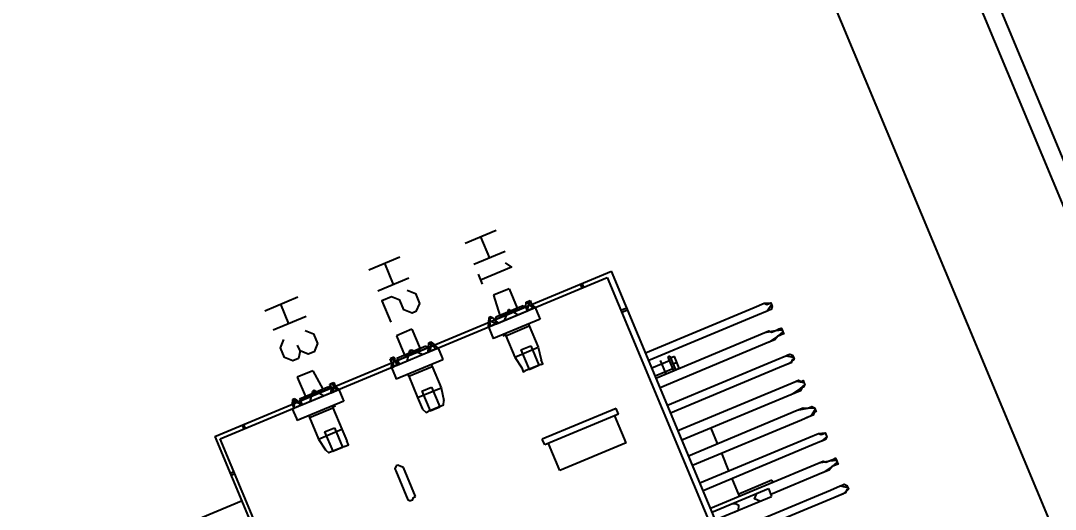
# Model space of a CAD drawing. Header units: metres. Extents: x -133 to 570, y -18 to 184.
# Drawn here: x -22.138 to -20.672, y 35.503 to 36.195 of the extents above; entities that cross this region are included whole.
import ezdxf

# ---------------------------------------------------------------- set-up
doc = ezdxf.new("R2010")
doc.units = ezdxf.units.M
doc.header["$PDMODE"] = 1
for name, color, linetype in [('02_GGP274BSEEAP-TERRBL1$0$GG-EL0003', 7, 'Continuous'), ('ARQ-ALV ACAB', 4, 'Continuous'), ('ARQ-ALV OSSO', 5, 'Continuous'), ('ARQ-DIM EMBASAM', 2, 'Continuous')]:
    doc.layers.add(name, color=color, linetype=linetype)
doc.styles.add('Adesa', font='ARIALN.TTF')
doc.dimstyles.new('ADESA 1-0075', dxfattribs={"dimtxt": 0.15, "dimasz": 0.15, "dimexe": 0.075, "dimexo": 0.1, "dimgap": 0.1, "dimtad": 1, "dimdec": 1, "dimlfac": 100, "dimzin": 12, "dimtxsty": 'Adesa', "dimblk": 'DOTSMALL', "dimcen": 1, "dimdle": 0.075, "dimclrd": 1, "dimclre": 1, "dimclrt": 256, "dimazin": 3, "dimtm": 1e-09, "dimtfac": 1, "dimtdec": 1, "dimtmove": 1, "dimatfit": 0, "dimldrblk": 'DOTSMALL', "dimfxl": 0.8, "dimtvp": 2, "dimtolj": 1, "dimtzin": 0, "dimarcsym": 0})

# ---------------------------------------------------------------- blocks, each defined once
blk = doc.blocks.new('A$C08AD79FC')
at = {"layer": '02_GGP274BSEEAP-TERRBL1$0$GG-EL0003', "linetype": 'Continuous'}
for points in [[(0.4239, -1.0896), (0.4239, -2.4179)], [(0.4328, -2.4119), (0.4328, -1.0955)], [(1.0269, -1.0955), (1.0269, -2.4119)], [(1.0328, -2.4179), (1.0328, -1.0896)], [(0.2567, -2.0119), (0.2418, -2.0119), (0.2328, -2.006), (0.2328, -2.003), (0.2418, -2), (0.2567, -2)], [(0.2567, -2.0119), (0.2418, -2.0119), (0.2388, -2.0119), (0.2358, -2.0119), (0.2328, -2.009), (0.2328, -2.009), (0.2328, -2.003), (0.2328, -2.003), (0.2358, -2.003), (0.2388, -2), (0.2567, -2)], [(0.2567, -2), (0.4239, -2)], [(0.4239, -2.0119), (0.2567, -2.0119)], [(0.4239, -2.0358), (0.3373, -2.0358)], [(0.3373, -2.0478), (0.3373, -2.0358)], [(0.3552, -2.0358), (0.3612, -2.0418), (0.3552, -2.0478)], [(0.394, -2.0358), (0.3881, -2.0358), (0.3851, -2.0418), (0.3881, -2.0448), (0.394, -2.0478)], [(0.2567, -2.0537), (0.2418, -2.0507), (0.2328, -2.0478), (0.2328, -2.0448), (0.2418, -2.0418), (0.2567, -2.0388)], [(0.2567, -2.0537), (0.2507, -2.0537), (0.2478, -2.0507), (0.2388, -2.0507), (0.2358, -2.0507), (0.2328, -2.0507), (0.2328, -2.0478), (0.2328, -2.0448), (0.2328, -2.0418), (0.2358, -2.0418), (0.2418, -2.0418), (0.2478, -2.0388), (0.2567, -2.0388)], [(0.2567, -2.0388), (0.3373, -2.0388)], [(0.4239, -2.0478), (0.3373, -2.0478)], [(0.4239, -2.0537), (0.2567, -2.0537)], [(0.3284, -2.0567), (0.3284, -2.0537)], [(0.3284, -2.0567), (0.3791, -2.0567)], [(0.3791, -2.0537), (0.3791, -2.0806)], [(0.2567, -2.0925), (0.2418, -2.0925), (0.2328, -2.0896), (0.2328, -2.0836), (0.2418, -2.0806), (0.2567, -2.0806)], [(0.2567, -2.0925), (0.2418, -2.0925), (0.2388, -2.0896), (0.2358, -2.0896), (0.2328, -2.0896), (0.2328, -2.0896), (0.2328, -2.0836), (0.2328, -2.0836), (0.2358, -2.0806), (0.2388, -2.0806), (0.2418, -2.0806), (0.2567, -2.0806)], [(0.2567, -2.0806), (0.4239, -2.0806)], [(0.4239, -2.0925), (0.2567, -2.0925)], [(0.3791, -2.0925), (0.3791, -2.1194)], [(0.2567, -2.1343), (0.2418, -2.1313), (0.2328, -2.1284), (0.2328, -2.1254), (0.2418, -2.1194), (0.2567, -2.1194)], [(0.2567, -2.1343), (0.2478, -2.1343), (0.2418, -2.1313), (0.2358, -2.1313), (0.2328, -2.1284), (0.2328, -2.1284), (0.2328, -2.1254), (0.2328, -2.1224), (0.2358, -2.1224), (0.2388, -2.1194), (0.2478, -2.1194), (0.2507, -2.1194), (0.2567, -2.1194)], [(0.2567, -2.1194), (0.4239, -2.1194)], [(0.4239, -2.1343), (0.2567, -2.1343)], [(0.3791, -2.1343), (0.3791, -2.1582)], [(0.2567, -2.1731), (0.2418, -2.1731), (0.2328, -2.1672), (0.2328, -2.1642), (0.2418, -2.1612), (0.2567, -2.1582)], [(0.2567, -2.1731), (0.2507, -2.1731), (0.2388, -2.1731), (0.2358, -2.1701), (0.2328, -2.1701), (0.2328, -2.1672), (0.2328, -2.1642), (0.2328, -2.1642), (0.2358, -2.1612), (0.2388, -2.1612), (0.2418, -2.1582), (0.2567, -2.1582)], [(0.2567, -2.1582), (0.4239, -2.1582)], [(0.4239, -2.1731), (0.2567, -2.1731)], [(0.4985, -2.1851), (0.4985, -2.2269)], [(0.4985, -2.1851), (0.6, -2.1851)], [(0.6, -2.1851), (0.6, -2.2269)], [(0.2567, -2.2119), (0.2418, -2.2119), (0.2328, -2.206), (0.2328, -2.203), (0.2418, -2.2), (0.2567, -2.2)], [(0.2567, -2.2119), (0.2418, -2.2119), (0.2388, -2.2119), (0.2358, -2.2119), (0.2328, -2.209), (0.2328, -2.209), (0.2328, -2.203), (0.2328, -2.203), (0.2358, -2.203), (0.2388, -2.2), (0.2567, -2.2)], [(0.2567, -2.2), (0.4239, -2.2)], [(0.4239, -2.2119), (0.2567, -2.2119)], [(0.4925, -2.2269), (0.4925, -2.2358)], [(0.4925, -2.2269), (0.606, -2.2269)], [(0.606, -2.2269), (0.606, -2.2358)], [(0.809, -2.2269), (0.806, -2.2299), (0.803, -2.2299)], [(0.809, -2.2269), (0.8119, -2.2269)], [(0.8149, -2.2299), (0.8119, -2.2269)], [(0.2567, -2.2537), (0.2418, -2.2507), (0.2328, -2.2478), (0.2328, -2.2448), (0.2418, -2.2418), (0.2567, -2.2388)], [(0.2567, -2.2537), (0.2507, -2.2537), (0.2478, -2.2507), (0.2388, -2.2507), (0.2358, -2.2507), (0.2328, -2.2507), (0.2328, -2.2478), (0.2328, -2.2448), (0.2328, -2.2418), (0.2358, -2.2418), (0.2388, -2.2418), (0.2418, -2.2418), (0.2478, -2.2388), (0.2567, -2.2388)], [(0.2567, -2.2388), (0.4239, -2.2388)], [(0.4925, -2.2358), (0.606, -2.2358)], [(0.803, -2.2299), (0.803, -2.2746)], [(0.8149, -2.2746), (0.8149, -2.2299)], [(0.4239, -2.2537), (0.2567, -2.2537)], [(0.3881, -2.2537), (0.3881, -2.2716)], [(0.394, -2.2537), (0.3881, -2.2537)], [(0.3881, -2.2537), (0.3881, -2.2716)], [(0.394, -2.2746), (0.394, -2.2537)], [(0.397, -2.2746), (0.397, -2.2537)], [(0.397, -2.2567), (0.409, -2.2567)], [(0.409, -2.2746), (0.409, -2.2537)], [(0.409, -2.2746), (0.409, -2.2537)], [(0.409, -2.2567), (0.4239, -2.2567)], [(0.3881, -2.2627), (0.394, -2.2627)], [(0.3881, -2.2716), (0.394, -2.2716)], [(0.397, -2.2687), (0.409, -2.2687)], [(0.409, -2.2687), (0.4239, -2.2687)], [(0.2567, -2.2925), (0.2418, -2.2925), (0.2328, -2.2896), (0.2328, -2.2866), (0.2418, -2.2806), (0.2567, -2.2806)], [(0.2567, -2.2925), (0.2418, -2.2925), (0.2388, -2.2896), (0.2328, -2.2896), (0.2328, -2.2896), (0.2328, -2.2836), (0.2328, -2.2836), (0.2358, -2.2806), (0.2388, -2.2806), (0.2418, -2.2806), (0.2567, -2.2806)], [(0.2567, -2.2806), (0.4239, -2.2806)], [(0.394, -2.2746), (0.397, -2.2746)], [(0.409, -2.2746), (0.409, -2.2746)], [(0.803, -2.2746), (0.806, -2.2776), (0.809, -2.2806)], [(0.809, -2.2806), (0.8119, -2.2806)], [(0.8119, -2.2806), (0.8149, -2.2776), (0.8149, -2.2746)], [(0.4239, -2.2925), (0.2567, -2.2925)], [(1.203, -2.3194), (1.0328, -2.3194)], [(0.5612, -2.3582), (0.5642, -2.3403)], [(0.5672, -2.3343), (0.5642, -2.3343), (0.5642, -2.3403)], [(0.5672, -2.3343), (0.591, -2.3343)], [(0.5701, -2.3642), (0.5701, -2.3343)], [(0.5851, -2.3343), (0.5701, -2.3343)], [(0.5851, -2.3642), (0.5851, -2.3343)], [(0.594, -2.3403), (0.594, -2.3343), (0.591, -2.3343)], [(0.597, -2.3582), (0.594, -2.3403)], [(0.7104, -2.3582), (0.7134, -2.3403)], [(0.7164, -2.3343), (0.7164, -2.3343), (0.7134, -2.3403)], [(0.7164, -2.3343), (0.7403, -2.3343)], [(0.7224, -2.3642), (0.7224, -2.3343)], [(0.7373, -2.3343), (0.7224, -2.3343)], [(0.7373, -2.3642), (0.7373, -2.3343)], [(0.7463, -2.3403), (0.7433, -2.3343), (0.7403, -2.3343)], [(0.7463, -2.3582), (0.7463, -2.3403)], [(0.8687, -2.3343), (0.8627, -2.3343), (0.8627, -2.3403)], [(0.8627, -2.3582), (0.8627, -2.3403)], [(0.8687, -2.3343), (0.8925, -2.3343)], [(0.8716, -2.3642), (0.8716, -2.3343)], [(0.8866, -2.3343), (0.8716, -2.3343)], [(0.8866, -2.3642), (0.8866, -2.3343)], [(0.8955, -2.3403), (0.8925, -2.3343), (0.8925, -2.3343)], [(0.8985, -2.3582), (0.8955, -2.3403)], [(0.4239, -2.3582), (0.4328, -2.3582)], [(0.5612, -2.391), (0.5612, -2.3582)], [(0.597, -2.3582), (0.5612, -2.3582)], [(0.597, -2.391), (0.597, -2.3582)], [(0.7104, -2.391), (0.7104, -2.3582)], [(0.7463, -2.3582), (0.7104, -2.3582)], [(0.7463, -2.391), (0.7463, -2.3582)], [(0.8627, -2.391), (0.8627, -2.3582)], [(0.8985, -2.3582), (0.8627, -2.3582)], [(0.8985, -2.391), (0.8985, -2.3582)], [(1.0269, -2.3582), (1.0328, -2.3582)], [(0.4239, -2.3612), (0.4328, -2.3612)], [(0.5851, -2.3642), (0.5701, -2.3642)], [(0.7373, -2.3642), (0.7224, -2.3642)], [(0.8866, -2.3642), (0.8716, -2.3642)], [(1.0269, -2.3612), (1.0328, -2.3612)], [(0.5433, -2.394), (0.6149, -2.394)], [(0.5433, -2.397), (0.5433, -2.394)], [(0.5433, -2.4119), (0.5433, -2.397)], [(0.5612, -2.394), (0.5612, -2.391)], [(0.597, -2.391), (0.5612, -2.391)], [(0.5612, -2.394), (0.5612, -2.391)], [(0.597, -2.394), (0.597, -2.391)], [(0.6, -2.394), (0.6, -2.391)], [(0.6149, -2.397), (0.6149, -2.394)], [(0.6149, -2.4119), (0.6149, -2.397)], [(0.6925, -2.394), (0.7642, -2.394)], [(0.6925, -2.397), (0.6925, -2.394)], [(0.6925, -2.4119), (0.6925, -2.397)], [(0.7104, -2.394), (0.7104, -2.391)], [(0.7463, -2.391), (0.7104, -2.391)], [(0.7104, -2.394), (0.7104, -2.391)], [(0.7463, -2.394), (0.7463, -2.391)], [(0.7463, -2.394), (0.7463, -2.391)], [(0.7642, -2.397), (0.7642, -2.394)], [(0.7642, -2.4119), (0.7642, -2.397)], [(0.8448, -2.394), (0.9164, -2.394)], [(0.8448, -2.397), (0.8448, -2.394)], [(0.8448, -2.4119), (0.8448, -2.397)], [(0.8597, -2.394), (0.8597, -2.391)], [(0.8627, -2.394), (0.8627, -2.391)], [(0.8985, -2.391), (0.8627, -2.391)], [(0.8985, -2.394), (0.8985, -2.391)], [(0.8985, -2.394), (0.8985, -2.391)], [(0.9164, -2.397), (0.9164, -2.394)], [(0.9164, -2.4119), (0.9164, -2.397)], [(1.0328, -2.4179), (0.4239, -2.4179)], [(1.0269, -2.4119), (0.4328, -2.4119)], [(0.4687, -2.4119), (0.4687, -2.4179)], [(0.4716, -2.4179), (0.4716, -2.4119)], [(0.5463, -2.4119), (0.5433, -2.4119)], [(0.5463, -2.4179), (0.5433, -2.4119)], [(0.5522, -2.4239), (0.5463, -2.4119)], [(0.5463, -2.4119), (0.5552, -2.4119)], [(0.5463, -2.4239), (0.5463, -2.4179)], [(0.5463, -2.4239), (0.5522, -2.4179)], [(0.5552, -2.4119), (0.5552, -2.4179), (0.5522, -2.4239)], [(0.5522, -2.4179), (0.5552, -2.4119)], [(0.5552, -2.4179), (0.5552, -2.4119)], [(0.603, -2.4119), (0.5552, -2.4119)], [(0.5582, -2.4209), (0.5552, -2.4179)], [(0.5552, -2.4179), (0.603, -2.4179)], [(0.5701, -2.4119), (0.5791, -2.4239)], [(0.5791, -2.4239), (0.591, -2.4119)], [(0.606, -2.4239), (0.603, -2.4179), (0.6, -2.4119)], [(0.6, -2.4119), (0.6119, -2.4119)], [(0.6, -2.4209), (0.603, -2.4179)], [(0.603, -2.4179), (0.603, -2.4119)], [(0.603, -2.4119), (0.609, -2.4179)], [(0.6119, -2.4119), (0.609, -2.4239)], [(0.6119, -2.4179), (0.609, -2.4239)], [(0.609, -2.4179), (0.609, -2.4239)], [(0.6119, -2.4119), (0.6149, -2.4119)], [(0.6149, -2.4119), (0.6119, -2.4179)], [(0.6955, -2.4119), (0.6925, -2.4119)], [(0.6955, -2.4179), (0.6925, -2.4119)], [(0.7015, -2.4239), (0.6955, -2.4119)], [(0.6955, -2.4119), (0.7075, -2.4119)], [(0.6985, -2.4239), (0.6955, -2.4179)], [(0.6985, -2.4239), (0.7015, -2.4179)], [(0.7075, -2.4119), (0.7045, -2.4179), (0.7015, -2.4239)], [(0.7015, -2.4179), (0.7045, -2.4119)], [(0.7045, -2.4179), (0.7045, -2.4119)], [(0.7552, -2.4119), (0.7045, -2.4119)], [(0.7075, -2.4209), (0.7045, -2.4179)], [(0.7045, -2.4179), (0.7522, -2.4179)], [(0.7164, -2.4119), (0.7284, -2.4239)], [(0.7313, -2.4239), (0.7403, -2.4119)], [(0.7522, -2.4179), (0.7522, -2.4119)], [(0.7522, -2.4119), (0.7552, -2.4179), (0.7552, -2.4239)], [(0.7522, -2.4119), (0.7612, -2.4119)], [(0.7522, -2.4209), (0.7522, -2.4179)], [(0.7612, -2.4119), (0.7552, -2.4239)], [(0.7552, -2.4119), (0.7552, -2.4179)], [(0.7552, -2.4179), (0.7612, -2.4239)], [(0.7642, -2.4119), (0.7612, -2.4119)], [(0.7642, -2.4119), (0.7612, -2.4179)], [(0.7612, -2.4179), (0.7612, -2.4239)], [(0.8567, -2.4119), (0.8448, -2.4119)], [(0.8478, -2.4179), (0.8448, -2.4119)], [(0.8507, -2.4239), (0.8478, -2.4119)], [(0.8478, -2.4239), (0.8478, -2.4179)], [(0.8478, -2.4239), (0.8507, -2.4179)], [(0.8507, -2.4179), (0.8537, -2.4119)], [(0.8537, -2.4179), (0.8537, -2.4119)], [(0.8567, -2.4119), (0.8537, -2.4179), (0.8537, -2.4239)], [(0.9015, -2.4119), (0.8537, -2.4119)], [(0.8567, -2.4209), (0.8537, -2.4179)], [(0.8537, -2.4179), (0.9015, -2.4179)], [(0.8687, -2.4119), (0.8776, -2.4239)], [(0.8806, -2.4239), (0.8896, -2.4119)], [(0.9015, -2.4179), (0.9015, -2.4119)], [(0.9075, -2.4239), (0.9045, -2.4179), (0.9015, -2.4119)], [(0.9015, -2.4119), (0.9134, -2.4119)], [(0.9015, -2.4119), (0.9075, -2.4179)], [(0.9015, -2.4209), (0.9015, -2.4179)], [(0.9134, -2.4119), (0.9075, -2.4239)], [(0.9075, -2.4179), (0.9075, -2.4239)], [(0.9134, -2.4179), (0.9104, -2.4239)], [(0.9164, -2.4119), (0.9134, -2.4119)], [(0.9134, -2.4119), (0.9134, -2.4179)], [(0.9881, -2.4119), (0.9881, -2.4179)], [(0.991, -2.4179), (0.991, -2.4119)], [(0.5463, -2.4239), (0.5463, -2.4209)], [(0.5463, -2.4239), (0.5463, -2.4209)], [(0.5522, -2.4239), (0.5463, -2.4239)], [(0.5522, -2.4239), (0.5522, -2.4209)], [(0.5522, -2.4239), (0.5522, -2.4209)], [(0.5582, -2.4209), (0.6, -2.4209)], [(0.5672, -2.4507), (0.5672, -2.4209)], [(0.594, -2.4209), (0.5672, -2.4209)], [(0.5791, -2.4239), (0.5791, -2.4239)], [(0.591, -2.4507), (0.594, -2.4209)], [(0.606, -2.4239), (0.606, -2.4209)], [(0.609, -2.4239), (0.606, -2.4239)], [(0.606, -2.4239), (0.609, -2.4239)], [(0.609, -2.4239), (0.609, -2.4209)], [(0.6985, -2.4239), (0.6985, -2.4209)], [(0.6985, -2.4239), (0.6985, -2.4209)], [(0.7015, -2.4239), (0.6985, -2.4239)], [(0.7015, -2.4239), (0.7015, -2.4209)], [(0.7015, -2.4239), (0.7015, -2.4209)], [(0.7075, -2.4209), (0.7522, -2.4209)], [(0.7164, -2.4507), (0.7164, -2.4209)], [(0.7403, -2.4209), (0.7164, -2.4209)], [(0.7284, -2.4239), (0.7313, -2.4239)], [(0.7403, -2.4507), (0.7403, -2.4209)], [(0.7552, -2.4239), (0.7552, -2.4209)], [(0.7552, -2.4239), (0.7612, -2.4239)], [(0.7612, -2.4239), (0.7612, -2.4209)], [(0.8478, -2.4239), (0.8478, -2.4209)], [(0.8478, -2.4239), (0.8478, -2.4209)], [(0.8507, -2.4239), (0.8478, -2.4239)], [(0.8507, -2.4239), (0.8507, -2.4209)], [(0.8537, -2.4239), (0.8507, -2.4239)], [(0.8567, -2.4209), (0.9015, -2.4209)], [(0.8687, -2.4507), (0.8657, -2.4209)], [(0.8925, -2.4209), (0.8657, -2.4209)], [(0.8776, -2.4239), (0.8806, -2.4239)], [(0.8925, -2.4507), (0.8925, -2.4209)], [(0.9075, -2.4239), (0.9075, -2.4209)], [(0.9075, -2.4239), (0.9075, -2.4209)], [(0.9075, -2.4239), (0.9104, -2.4239)], [(0.9104, -2.4239), (0.9075, -2.4239)], [(0.5672, -2.4507), (0.591, -2.4507)], [(0.5672, -2.4507), (0.5672, -2.4507)], [(0.591, -2.4507), (0.591, -2.4507)], [(0.7164, -2.4507), (0.7403, -2.4507)], [(0.7164, -2.4507), (0.7164, -2.4507)], [(0.7403, -2.4507), (0.7403, -2.4507)], [(0.8687, -2.4507), (0.8925, -2.4507)], [(0.8687, -2.4507), (0.8687, -2.4507)], [(0.8925, -2.4507), (0.8925, -2.4507)], [(0.5582, -2.4866), (0.5522, -2.4776), (0.6, -2.4776)], [(0.6, -2.4866), (0.6, -2.4716)], [(0.7015, -2.5045), (0.6925, -2.4955), (0.6925, -2.4806), (0.7015, -2.4716), (0.7075, -2.4716), (0.7164, -2.4806), (0.7164, -2.4955), (0.7254, -2.5045), (0.7403, -2.5045), (0.7403, -2.4716)], [(0.8567, -2.5075), (0.8478, -2.4985), (0.8478, -2.4836), (0.8567, -2.4746), (0.8657, -2.4746), (0.8746, -2.4836), (0.8746, -2.4925)], [(0.8746, -2.4836), (0.8806, -2.4746), (0.8896, -2.4746), (0.8985, -2.4836), (0.8985, -2.4985), (0.8896, -2.5075)], [(0.5522, -2.5015), (0.6, -2.5015)], [(0.5761, -2.5343), (0.5761, -2.5015)], [(0.6925, -2.5194), (0.7403, -2.5194)], [(0.7164, -2.5522), (0.7164, -2.5194)], [(0.6, -2.5343), (0.5522, -2.5343)], [(0.8478, -2.5254), (0.8985, -2.5254)], [(0.8746, -2.5552), (0.8746, -2.5254)], [(0.7403, -2.5522), (0.6925, -2.5522)], [(0.8985, -2.5552), (0.8478, -2.5552)]]:
    blk.add_lwpolyline(points, dxfattribs=at)
blk = doc.blocks.new('_DotSmall')
at = {"color": 0, "linetype": 'ByBlock', "const_width": 0.5}
blk.add_lwpolyline([(-0.0625, 0, 1), (0.0625, 0, 1)], format="xyb", close=True, dxfattribs=at)
blk = doc.blocks.new('*D295')
at = {"layer": 'ARQ-DIM EMBASAM', "color": 1, "lineweight": -2, "transparency": 16777216}
for p, q in [((-21.2388, 36.8257), (-21.4419, 37.3123)), ((-21.3438, 37.2719), (-22.8757, 36.6326)), ((-22.6323, 36.2441), (-22.8354, 36.7307))]:
    blk.add_line(p, q, dxfattribs=at)
at = {"layer": 'Defpoints', "color": 0, "transparency": 16777216}
for p in [(-21.2003, 36.7334), (-22.8065, 36.6614), (-22.5938, 36.1518)]:
    blk.add_point(p, dxfattribs=at)
at = {"layer": 'ARQ-DIM EMBASAM', "color": 1, "lineweight": -2, "transparency": 16777216, "xscale": 0.15, "yscale": 0.15, "zscale": 0.15}
for p, rotation in [((-21.413, 37.243), 22.65386949088278), ((-22.8065, 36.6614), 202.6538694908828)]:
    blk.add_blockref('_DotSmall', p, dxfattribs=dict(at, rotation=rotation))
at = {"layer": 'ARQ-DIM EMBASAM', "transparency": 16777216, "insert": (-22.1778, 37.1152), "char_height": 0.15, "attachment_point": 5, "rotation": 22.6539, "style": 'Adesa'}
blk.add_mtext('\\A1;151', dxfattribs=at)
blk = doc.blocks.new('*D297')
at = {"layer": 'ARQ-DIM EMBASAM', "color": 1, "lineweight": -2, "transparency": 16777216}
for p, q in [((-20.7235, 36.8078), (-19.5026, 33.8824)), ((-20.8595, 36.6698), (-20.6254, 36.7675)), ((-19.6963, 33.8828), (-19.4622, 33.9805))]:
    blk.add_line(p, q, dxfattribs=at)
at = {"layer": 'Defpoints', "color": 0, "transparency": 16777216}
for p in [(-20.9518, 36.6313), (-19.5315, 33.9516), (-19.7886, 33.8443)]:
    blk.add_point(p, dxfattribs=at)
at = {"layer": 'ARQ-DIM EMBASAM', "color": 1, "lineweight": -2, "transparency": 16777216, "xscale": 0.15, "yscale": 0.15, "zscale": 0.15}
for p, rotation in [((-20.6946, 36.7386), 112.6538694908827), ((-19.5315, 33.9516), 292.6538694908827)]:
    blk.add_blockref('_DotSmall', p, dxfattribs=dict(at, rotation=rotation))
at = {"layer": 'ARQ-DIM EMBASAM', "transparency": 16777216, "insert": (-19.9501, 35.4131), "char_height": 0.15, "attachment_point": 5, "rotation": 292.6539, "style": 'Adesa'}
blk.add_mtext('\\A1;302', dxfattribs=at)

msp = doc.modelspace()

# ---------------------------------------------------------------- linework, layer by layer
at = {"layer": 'ARQ-ALV ACAB'}
msp.add_lwpolyline([(-20.9153, 36.6086), (-19.6827, 33.6555), (-25.2291, 31.3407)], dxfattribs=at)
at = {"layer": 'ARQ-ALV OSSO'}
for points in [[(-21.2003, 36.7334), (-19.8908, 33.5958)], [(-20.9518, 36.6313), (-19.7154, 33.6689)]]:
    msp.add_lwpolyline(points, dxfattribs=at)

# ---------------------------------------------------------------- block references
at = {"layer": '02_GGP274BSEEAP-TERRBL1$0$GG-EL0003', "rotation": 202.6612718716089}
msp.add_blockref('A$C08AD79FC', (-19.9781, 33.7724), dxfattribs=at)

# ---------------------------------------------------------------- dimensions: what is measured, and where the dimension line sits
at = {"layer": 'ARQ-DIM EMBASAM'}
for p1, p2, distance, picture, middle in [((-21.2003, 36.7334), (-22.5938, 36.1518), -0.5522, '*D295', (-22.1778, 37.1152)), ((-20.9518, 36.6313), (-19.7886, 33.8443), 0.2787, '*D297', (-19.9501, 35.4131))]:
    dim = msp.add_aligned_dim(p1=p1, p2=p2, distance=distance, dimstyle='ADESA 1-0075', dxfattribs=at)
    dim.commit()
    dim.dimension.update_dxf_attribs({"geometry": picture, "text_midpoint": middle})

doc.saveas('drawing.dxf')
